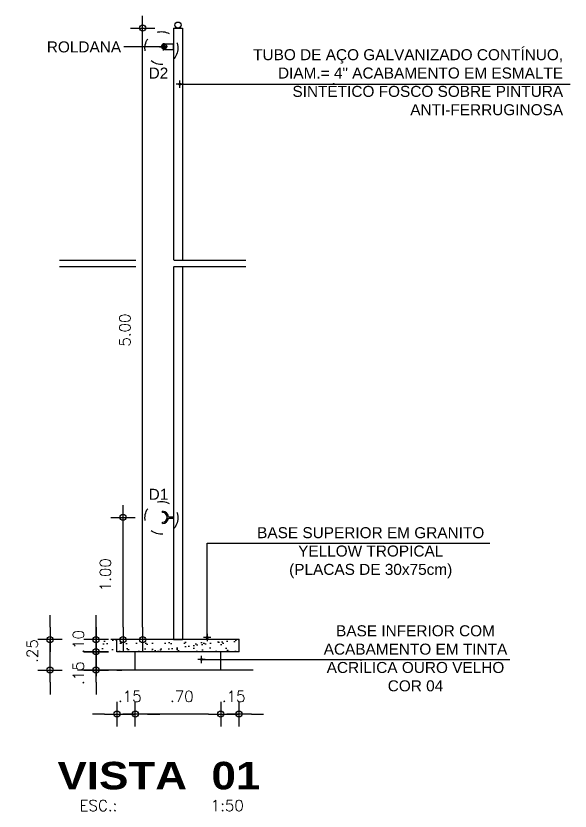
# Model space of a CAD drawing. Header units: millimetres. Extents: x 490 to 675, y -160 to -87.
# Drawn here: x 513.38 to 517.91, y -97.47 to -90.96 of the extents above; entities that cross this region are included whole.
import ezdxf
from ezdxf.enums import TextEntityAlignment as Align

# ---------------------------------------------------------------- set-up
doc = ezdxf.new("R2010")
doc.units = ezdxf.units.MM
doc.header["$LTSCALE"] = 2.5
doc.linetypes.add('DASHDOT', pattern=[1, 0.5, -0.25, 0, -0.25])
doc.linetypes.add('DASHED2', pattern=[0.375, 0.25, -0.125])
for name, color, linetype in [('ARQ-MEPJ_BAS-PJ1-GERAL-R06$0$ARQ-COP', 9, 'Continuous'), ('ARQ_CORTE1', 3, 'Continuous'), ('ARQ_CORTE2', 3, 'Continuous'), ('ARQ_PROJEÇÃO', 8, 'DASHED2'), ('ARQ_VISTA1', 7, 'Continuous'), ('ARQ_VISTA2', 2, 'Continuous'), ('COTAS', 1, 'Continuous'), ('DET', 2, 'DASHDOT'), ('TEXTO', 2, 'Continuous'), ('TITULO', 2, 'Continuous'), ('TXAMB', 2, 'Continuous')]:
    doc.layers.add(name, color=color, linetype=linetype)
doc.styles.add('ARIAL', font='arial.ttf')
doc.styles.add('COTA100', font='ROMANS.SHX')
doc.styles.add('COTA200', font='ROMANS.SHX')
doc.styles.add('ROMANS', font='romans', dxfattribs={"oblique": 15})
doc.styles.add('TIT200', font='')
doc.styles.get('TIT200').set_extended_font_data('Arial Black')
doc.dimstyles.new('COTA100$0', dxfattribs={"dimtxt": 0.18, "dimasz": 0.1, "dimexe": 0.05, "dimexo": 0.95, "dimgap": 0.1, "dimtad": 1, "dimzin": 4, "dimdsep": 46, "dimtxsty": 'COTA100', "dimblk": 'USERTICK', "dimblk1": 'USERTICK', "dimblk2": 'USERTICK', "dimsah": 1, "dimcen": -0.1, "dimdle": 0.05, "dimse1": 1, "dimse2": 1, "dimclrt": 2, "dimadec": 0, "dimazin": 0, "dimtfac": 1, "dimtdec": 4, "dimtix": 1, "dimtmove": 2, "dimatfit": 3, "dimldrblk": 'USERTICK', "dimfxl": 1, "dimtvp": 0.625, "dimtolj": 1, "dimtzin": 4, "dimarcsym": 0})
doc.dimstyles.new('Cota20', dxfattribs={"dimscale": 0, "dimtxt": 0.04, "dimasz": 0.03, "dimexe": 0.05, "dimexo": 0.2, "dimgap": 0.025, "dimtad": 1, "dimlfac": -1, "dimzin": 4, "dimdsep": 46, "dimtxsty": 'ROMANS', "dimblk": 'ARCHTICK', "dimcen": 0.075, "dimclrd": 256, "dimclre": 8, "dimclrt": 2, "dimadec": 0, "dimazin": 0, "dimtfac": 1.2, "dimtix": 1, "dimtmove": 2, "dimatfit": 3, "dimldrblk": 'DOT', "dimfxl": 0.2, "dimfxlon": 1, "dimtvp": 2, "dimtolj": 1, "dimtzin": 4, "dimarcsym": 0})

# ---------------------------------------------------------------- blocks, each defined once
blk = doc.blocks.new('USERTICK')
at = {"color": 0}
for p, q in [((0, 1), (0, -1)), ((-1, 0), (1, 0))]:
    blk.add_line(p, q, dxfattribs=at)
blk.add_circle((0, 0), 0.25, dxfattribs=at)
blk = doc.blocks.new('*D43')
at = {"layer": 'COTAS', "color": 0, "lineweight": -2}
for p, q in [((513.6601, -95.9646), (513.6601, -95.8646)), ((513.6601, -96.3146), (513.6601, -96.0646)), ((513.6601, -96.4146), (513.6601, -96.5146))]:
    blk.add_line(p, q, dxfattribs=at)
at = {"layer": 'DEFPOINTS', "color": 0}
for p in [(513.6601, -96.0646), (514.4029, -96.0646), (514.4134, -96.3146)]:
    blk.add_point(p, dxfattribs=at)
at = {"layer": 'COTAS', "color": 0, "lineweight": -2, "xscale": 0.1, "yscale": 0.1, "zscale": 0.1}
for p, rotation in [((513.6601, -96.0646), 270), ((513.6601, -96.3146), 90)]:
    blk.add_blockref('USERTICK', p, dxfattribs=dict(at, rotation=rotation))
at = {"layer": 'COTAS', "color": 2, "insert": (513.5151, -96.1896), "char_height": 0.09, "attachment_point": 5, "rotation": 90, "style": 'COTA100'}
blk.add_mtext('\\A1; .25', dxfattribs=at)
blk = doc.blocks.new('*D44')
at = {"layer": 'COTAS', "color": 0, "lineweight": -2}
blk.add_line((514.4177, -95.9646), (514.4177, -91.1646), dxfattribs=at)
at = {"layer": 'DEFPOINTS', "color": 0}
for p in [(514.4177, -91.0646), (514.7037, -91.0646), (514.4659, -96.0646)]:
    blk.add_point(p, dxfattribs=at)
at = {"layer": 'COTAS', "color": 0, "lineweight": -2, "xscale": 0.1, "yscale": 0.1, "zscale": 0.1}
for p, rotation in [((514.4177, -91.0646), 90), ((514.4177, -96.0646), 270)]:
    blk.add_blockref('USERTICK', p, dxfattribs=dict(at, rotation=rotation))
at = {"layer": 'COTAS', "color": 2, "insert": (514.2727, -93.5646), "char_height": 0.09, "attachment_point": 5, "rotation": 90, "style": 'COTA100'}
blk.add_mtext('\\A1; 5.00', dxfattribs=at)
blk = doc.blocks.new('*D51')
at = {"layer": 'COTAS', "color": 0, "lineweight": -2}
for p, q in [((514.0372, -95.9646), (514.0372, -95.8646)), ((514.0372, -96.0646), (514.0372, -96.1646)), ((514.0372, -96.2646), (514.0372, -96.3646))]:
    blk.add_line(p, q, dxfattribs=at)
at = {"layer": 'DEFPOINTS', "color": 0}
for p in [(514.1096, -96.0646), (514.0372, -96.1646), (514.6096, -96.1646)]:
    blk.add_point(p, dxfattribs=at)
at = {"layer": 'COTAS', "color": 0, "lineweight": -2, "xscale": 0.1, "yscale": 0.1, "zscale": 0.1}
for p, rotation in [((514.0372, -96.0646), 270), ((514.0372, -96.1646), 90)]:
    blk.add_blockref('USERTICK', p, dxfattribs=dict(at, rotation=rotation))
at = {"layer": 'COTAS', "color": 2, "insert": (513.8922, -96.1146), "char_height": 0.09, "attachment_point": 5, "rotation": 90, "style": 'COTA100'}
blk.add_mtext('\\A1; .10', dxfattribs=at)
blk = doc.blocks.new('*D52')
at = {"layer": 'COTAS', "color": 0, "lineweight": -2}
for p, q in [((514.0372, -96.0646), (514.0372, -95.9646)), ((514.0372, -96.1646), (514.0372, -96.3146)), ((514.0372, -96.4146), (514.0372, -96.5146))]:
    blk.add_line(p, q, dxfattribs=at)
at = {"layer": 'DEFPOINTS', "color": 0}
for p in [(514.6096, -96.1646), (514.0372, -96.3146), (514.1096, -96.3146)]:
    blk.add_point(p, dxfattribs=at)
at = {"layer": 'COTAS', "color": 0, "lineweight": -2, "xscale": 0.1, "yscale": 0.1, "zscale": 0.1}
for p, rotation in [((514.0372, -96.1646), 270), ((514.0372, -96.3146), 90)]:
    blk.add_blockref('USERTICK', p, dxfattribs=dict(at, rotation=rotation))
at = {"layer": 'COTAS', "color": 2, "insert": (513.8922, -96.3705), "char_height": 0.09, "attachment_point": 5, "rotation": 90, "style": 'COTA100'}
blk.add_mtext('\\A1; .15', dxfattribs=at)
blk = doc.blocks.new('*D45')
at = {"layer": 'COTAS', "color": 0, "lineweight": -2}
blk.add_line((514.2577, -95.9646), (514.2577, -95.1658), dxfattribs=at)
at = {"layer": 'DEFPOINTS', "color": 0}
for p in [(514.2577, -95.0658), (514.3963, -95.0658), (514.1099, -96.0646)]:
    blk.add_point(p, dxfattribs=at)
at = {"layer": 'COTAS', "color": 0, "lineweight": -2, "xscale": 0.1, "yscale": 0.1, "zscale": 0.1}
for p, rotation in [((514.2577, -95.0658), 90), ((514.2577, -96.0646), 270)]:
    blk.add_blockref('USERTICK', p, dxfattribs=dict(at, rotation=rotation))
at = {"layer": 'COTAS', "color": 2, "insert": (514.1127, -95.5652), "char_height": 0.09, "attachment_point": 5, "rotation": 90, "style": 'COTA100'}
blk.add_mtext('\\A1; 1.00', dxfattribs=at)
blk = doc.blocks.new('DOT')
for p, q in [((-1, 0), (1, 0)), ((0, 1), (0, -1))]:
    blk.add_line(p, q)
blk.add_circle((0, 0), 0.25)
blk = doc.blocks.new('*D53')
at = {"layer": 'COTAS', "color": 0, "lineweight": -2}
for p, q in [((514.1069, -96.6748), (514.0069, -96.6748)), ((514.2069, -96.6748), (514.3569, -96.6748)), ((514.4569, -96.6748), (514.5569, -96.6748))]:
    blk.add_line(p, q, dxfattribs=at)
at = {"layer": 'DEFPOINTS', "color": 0}
for p in [(514.2069, -96.1621), (514.3569, -96.1621), (514.3569, -96.6748)]:
    blk.add_point(p, dxfattribs=at)
at = {"layer": 'COTAS', "color": 0, "lineweight": -2, "xscale": 0.1, "yscale": 0.1, "zscale": 0.1}
blk.add_blockref('USERTICK', (514.2069, -96.6748), dxfattribs=at)
at = {"layer": 'COTAS', "color": 0, "lineweight": -2, "xscale": 0.1, "yscale": 0.1, "zscale": 0.1, "rotation": 180}
blk.add_blockref('USERTICK', (514.3569, -96.6748), dxfattribs=at)
at = {"layer": 'COTAS', "color": 2, "insert": (514.2819, -96.5298), "char_height": 0.09, "attachment_point": 5, "style": 'COTA100'}
blk.add_mtext('\\A1; .15', dxfattribs=at)
blk = doc.blocks.new('*D54')
at = {"layer": 'COTAS', "color": 0, "lineweight": -2}
for p, q in [((514.9569, -96.6748), (514.8569, -96.6748)), ((515.0569, -96.6748), (515.2069, -96.6748)), ((515.3069, -96.6748), (515.4069, -96.6748))]:
    blk.add_line(p, q, dxfattribs=at)
at = {"layer": 'DEFPOINTS', "color": 0}
for p in [(515.0569, -96.1621), (515.2069, -96.1621), (515.2069, -96.6748)]:
    blk.add_point(p, dxfattribs=at)
at = {"layer": 'COTAS', "color": 0, "lineweight": -2, "xscale": 0.1, "yscale": 0.1, "zscale": 0.1}
blk.add_blockref('USERTICK', (515.0569, -96.6748), dxfattribs=at)
at = {"layer": 'COTAS', "color": 0, "lineweight": -2, "xscale": 0.1, "yscale": 0.1, "zscale": 0.1, "rotation": 180}
blk.add_blockref('USERTICK', (515.2069, -96.6748), dxfattribs=at)
at = {"layer": 'COTAS', "color": 2, "insert": (515.1319, -96.5298), "char_height": 0.09, "attachment_point": 5, "style": 'COTA100'}
blk.add_mtext('\\A1; .15', dxfattribs=at)
blk = doc.blocks.new('*D50')
at = {"layer": 'COTAS', "color": 0, "lineweight": -2}
blk.add_line((514.9569, -96.6748), (514.4569, -96.6748), dxfattribs=at)
at = {"layer": 'DEFPOINTS', "color": 0}
for p in [(514.3569, -96.1621), (515.0569, -96.1621), (514.3569, -96.6748)]:
    blk.add_point(p, dxfattribs=at)
at = {"layer": 'COTAS', "color": 0, "lineweight": -2, "xscale": 0.1, "yscale": 0.1, "zscale": 0.1, "rotation": 180}
blk.add_blockref('USERTICK', (514.3569, -96.6748), dxfattribs=at)
at = {"layer": 'COTAS', "color": 0, "lineweight": -2, "xscale": 0.1, "yscale": 0.1, "zscale": 0.1}
blk.add_blockref('USERTICK', (515.0569, -96.6748), dxfattribs=at)
at = {"layer": 'COTAS', "color": 2, "insert": (514.7069, -96.5298), "char_height": 0.09, "attachment_point": 5, "style": 'COTA100'}
blk.add_mtext('\\A1; .70', dxfattribs=at)

msp = doc.modelspace()

# ---------------------------------------------------------------- hatches: boundary and pattern name
at = {"layer": 'COTAS'}
h = msp.add_hatch(dxfattribs=at)
h.set_pattern_fill('AR-SAND', color=256, scale=0.002, style=0)
h.set_pattern_definition([(37.5, (-1218.83601, -761.68951), (-0.0032000626, 0.0978826475), [0, -0.077216, 0, -0.08636, 0, -0.08255]), (7.5, (-1218.83601, -761.68951), (0.089904657, 0.14336502), [0, -0.041656, 0, -0.069596, 0, -0.02667]), (327.5, (-1218.898495, -761.68951), (0.158198474, 0.000287437), [0, -0.0254, 0, -0.09144, 0, -0.11938]), (317.5, (-1218.8985, -761.68951), (0.15271129, 0.044585865), [0, -0.0127, 0, -0.059944, 0, -0.06858])])
h.paths.add_polyline_path([(515.2069, -96.1646), (515.2069, -96.0646), (514.0819, -96.0646), (514.0819, -96.1646)])

# ---------------------------------------------------------------- linework, layer by layer
at = {"layer": 'ARQ-MEPJ_BAS-PJ1-GERAL-R06$0$ARQ-COP'}
msp.add_line((514.6694, -96.0646), (514.7444, -96.0646), dxfattribs=at)
at = {"layer": 'ARQ_CORTE1'}
msp.add_line((514.2069, -96.3146), (514.2469, -96.3146), dxfattribs=at)
at = {"layer": 'ARQ_CORTE2'}
msp.add_line((515.323, -96.3146), (513.8839, -96.3146), dxfattribs=at)
at = {"layer": 'ARQ_PROJEÇÃO'}
for p, q in [((513.7378, -92.9631), (515.262, -92.9631)), ((513.7378, -93.0131), (515.262, -93.0131))]:
    msp.add_line(p, q, dxfattribs=at)
at = {"layer": 'ARQ_VISTA1'}
msp.add_line((514.6694, -91.2381), (514.6694, -91.1929), dxfattribs=at)
at = {"layer": 'ARQ_VISTA2'}
for p, q in [((514.6694, -91.0646), (514.6694, -92.9631)), ((514.6694, -91.0646), (514.7444, -91.0646)), ((514.7444, -91.0646), (514.7444, -92.9631)), ((514.6694, -93.0131), (514.6694, -96.0646)), ((514.7444, -93.0131), (514.7444, -96.0646)), ((514.581, -95.0259), (514.581, -95.0159)), ((514.6291, -95.0608), (514.6694, -95.0608)), ((514.6292, -95.0708), (514.6694, -95.0708)), ((514.581, -95.1158), (514.581, -95.1058)), ((514.2069, -96.1646), (514.2069, -96.0646)), ((515.2069, -96.0646), (514.2069, -96.0646)), ((515.2069, -96.1646), (515.2069, -96.0646)), ((515.2069, -96.1646), (514.2069, -96.1646)), ((514.3569, -96.3146), (514.3569, -96.1646)), ((515.0569, -96.3146), (515.0569, -96.1646))]:
    msp.add_line(p, q, dxfattribs=at)
msp.add_circle((514.7069, -91.0396), 0.025, dxfattribs=at)
for radius, start, end in [(0.05, 5.8081, 88.18004), (0.04, 272.27516, 87.72484), (0.05, 271.81996, 354.32975)]:
    msp.add_arc((514.5794, -95.0658), radius, start, end, dxfattribs=at)
at = {"layer": 'DET', "ltscale": 0.05}
for centre in [(514.5712, -91.2274), (514.5712, -95.0693)]:
    msp.add_circle(centre, 0.1344, dxfattribs=at)
at = {"layer": 'TEXTO', "color": 2}
for p, q in [((514.5951, -91.1929), (514.6694, -91.1929)), ((514.5957, -91.2381), (514.6694, -91.2381))]:
    msp.add_line(p, q, dxfattribs=at)
for radius in [0.02, 0.015, 0.00343]:
    msp.add_circle((514.5956, -91.2153), radius, dxfattribs=at)
msp.add_arc((514.5951, -91.2155), 0.0226, 90, 271.60896, dxfattribs=at)

# ---------------------------------------------------------------- texts
at = {"layer": 'TITULO'}
for s, height, style, p in [('VISTA  01', 0.225, 'TIT200', (514.551, -97.1774)), ('ESC.:           1:50', 0.09, 'COTA200', (514.5735, -97.4227))]:
    msp.add_text(s, height=height, dxfattribs=dict(at, style=style)).set_placement(p, align=Align.MIDDLE_CENTER)
at = {"layer": 'TXAMB', "char_height": 0.09, "attachment_point": 2, "style": 'ARIAL'}
for s, insert, width in [('ROLDANA', (513.9376, -91.173), 9.265517), ('\\pxqr;TUBO DE AÇO GALVANIZADO CONTÍNUO, \\PDIAM.= 4" ACABAMENTO EM ESMALTE \\PSINTÉTICO FOSCO SOBRE PINTURA \\P ANTI-FERRUGINOSA', (513.9812, -91.2368), 7.751705), ('D2\\P ', (514.5468, -91.3872), 9.265517), ('D1', (514.5468, -94.8318), 9.265517), ('BASE SUPERIOR EM GRANITO \\PYELLOW TROPICAL \\P(PLACAS DE 30x75cm)', (516.2832, -95.1458), 9.265517), ('BASE INFERIOR COM \\PACABAMENTO EM TINTA \\PACRÍLICA OURO VELHO\\PCOR 04', (516.6495, -95.9481), 9.265517)]:
    msp.add_mtext(s, dxfattribs=dict(at, insert=insert, width=width))

# ---------------------------------------------------------------- dimensions: what is measured, and where the dimension line sits
at = {"layer": 'COTAS'}
for base, p1, p2, angle, picture, middle in [((514.4177, -91.0646), (514.4659, -96.0646), (514.7037, -91.0646), 90, '*D44', (514.2727, -93.5646)), ((514.2577, -95.0658), (514.1099, -96.0646), (514.3963, -95.0658), 90, '*D45', (514.1127, -95.5652)), ((513.6601, -96.0646), (514.4134, -96.3146), (514.4029, -96.0646), 90, '*D43', (513.5151, -96.1896)), ((514.0372, -96.1646), (514.1096, -96.0646), (514.6096, -96.1646), 90, '*D51', (513.8922, -96.1146)), ((514.3569, -96.6748), (515.0569, -96.1621), (514.3569, -96.1621), 180, '*D50', (514.7069, -96.5298))]:
    dim = msp.add_linear_dim(base=base, p1=p1, p2=p2, angle=angle, dimstyle='COTA100$0', override={"dimtxt": 0.09, "dimpost": ' <>'}, dxfattribs=at)
    dim.commit()
    dim.dimension.update_dxf_attribs({"geometry": picture, "text_midpoint": middle})
dim = msp.add_linear_dim(base=(514.0372, -96.3146), p1=(514.6096, -96.1646), p2=(514.1096, -96.3146), angle=90, dimstyle='COTA100$0', override={"dimtxt": 0.09, "dimpost": ' <>'}, dxfattribs=at)
dim.commit()
dim.dimension.update_dxf_attribs({"geometry": '*D52', "text_midpoint": (513.8922, -96.3705), "dimtype": 160})
for base, p1, p2, picture, middle in [((514.3569, -96.6748), (514.2069, -96.1621), (514.3569, -96.1621), '*D53', (514.2819, -96.5298)), ((515.2069, -96.6748), (515.0569, -96.1621), (515.2069, -96.1621), '*D54', (515.1319, -96.5298))]:
    dim = msp.add_linear_dim(base=base, p1=p1, p2=p2, dimstyle='COTA100$0', override={"dimtxt": 0.09, "dimpost": ' <>'}, dxfattribs=at)
    dim.commit()
    dim.dimension.update_dxf_attribs({"geometry": picture, "text_midpoint": middle})

# ---------------------------------------------------------------- leaders
at = {"layer": 'TEXTO', "color": 2}
for points in [[(514.5866, -91.2176), (514.2625, -91.2176)], [(514.7223, -91.5227), (517.9141, -91.5227)], [(514.9463, -96.0486), (514.9463, -95.2759), (517.2585, -95.2759)], [(514.8999, -96.2271), (517.4224, -96.2271)]]:
    msp.add_leader(points, dimstyle='Cota20', override={"dimscale": 1, "dimtad": 0, "dimclrd": 2, "dimldrblk": 'DOT'}, dxfattribs=at)

doc.saveas('drawing.dxf')
